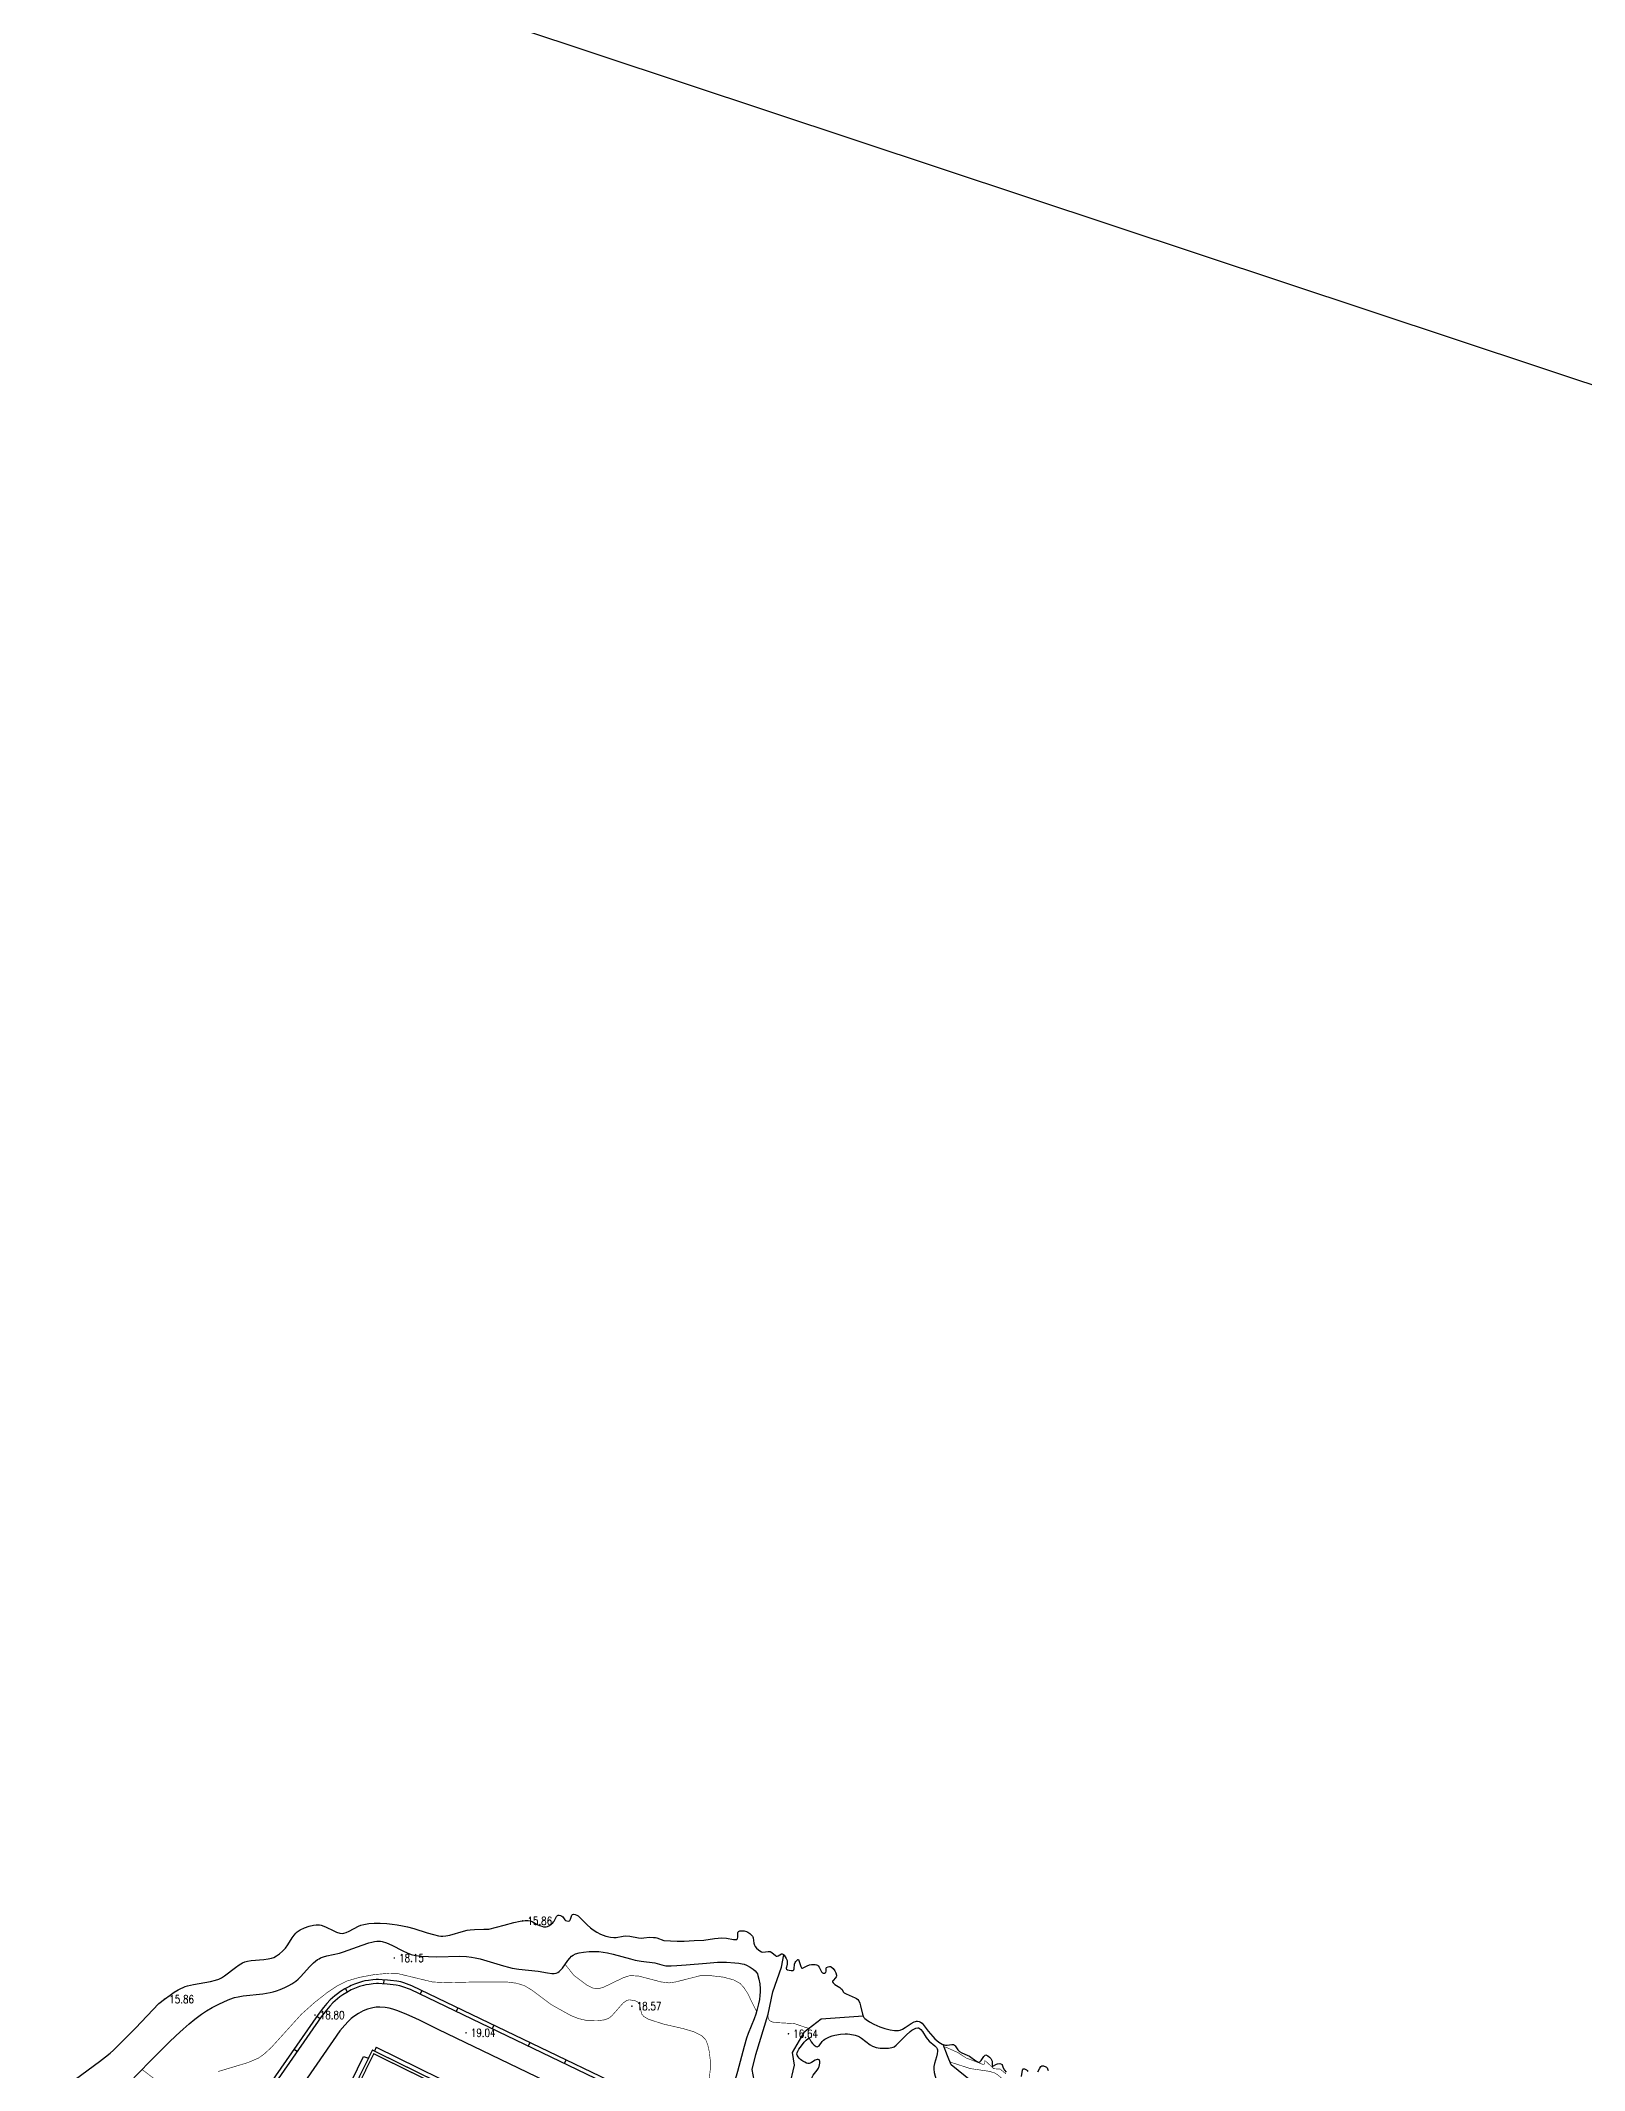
# Model space of a CAD drawing. Extents: x 404846 to 408477, y 3390929 to 3392894.
# Drawn here: x 407567 to 407760, y 3391817.5 to 3392071.1 of the extents above; entities that cross this region are included whole.
import ezdxf
from ezdxf.enums import TextEntityAlignment as Align

# ---------------------------------------------------------------- set-up
doc = ezdxf.new("R2010")
doc.units = 0
doc.header["$LTSCALE"] = 0.5
doc.layers.get('0').update_dxf_attribs({"linetype": 'CONTINUOUS'})
for name, color, linetype in [('DGX', 2, 'CONTINUOUS'), ('DMTZ', 3, 'CONTINUOUS'), ('GCD', 1, 'CONTINUOUS'), ('JMD', 6, 'CONTINUOUS'), ('SXSS', 5, 'CONTINUOUS'), ('ZBTZ', 3, 'CONTINUOUS'), ('作业范围', 7, 'CONTINUOUS')]:
    doc.layers.add(name, color=color, linetype=linetype)
doc.styles.add('HZ', font='rs.shx', dxfattribs={"width": 0.8, "bigfont": 'hztxt.shx'})
doc.linetypes.add('10411', pattern='A,2,[150,AAA.SHX,S=1,R=0,X=0,Y=1],2,[151,AAA.SHX,S=1,R=0,X=0,Y=3],1e-11', length=4)
doc.linetypes.add('10421', pattern='A,2,[150,AAA.SHX,S=0.5,R=0,X=0,Y=0.5],1e-11', length=2)
doc.linetypes.add('10422', pattern='A,0.75,[150,AAA.SHX,S=0.5,R=0,X=0,Y=0.5],1.5,[177,AAA.SHX,S=1,R=0,X=0,Y=0.4],0.75', length=3)
doc.linetypes.add('1161', pattern='A,0,[149,AAA.SHX,S=0.15,R=0,X=0,Y=0],-1.6', length=1.6)
doc.linetypes.add('443', pattern='A,5,[169,AAA.SHX,S=0.83,R=0,X=0,Y=0],5', length=10)

# ---------------------------------------------------------------- blocks, each defined once
blk = doc.blocks.new('GC200')
at = {"linetype": 'Continuous', "const_width": 0.2, "flags": 128}
blk.add_lwpolyline([(-0.1, 0, 1), (0.1, 0, 1)], format="xyb", close=True, dxfattribs=at)

msp = doc.modelspace()

# ---------------------------------------------------------------- linework, layer by layer
at = {"layer": 'DGX', "linetype": 'Continuous', "const_width": 0.075, "flags": 128}
for points, elevation in [([(407656.556, 3391824.821), (407655.431, 3391827.109), (407654.975, 3391827.808), (407654.496, 3391828.334), (407653.685, 3391828.778), (407652.402, 3391829.12), (407650.827, 3391829.304), (407649.485, 3391829.292), (407646.47, 3391828.526), (407645.609, 3391828.4), (407644.628, 3391828.519), (407641.851, 3391829.246), (407640.741, 3391829.319), (407639.887, 3391829.045), (407637.417, 3391827.853), (407636.822, 3391827.687), (407636.43, 3391827.671), (407635.994, 3391827.791), (407635.323, 3391828.132), (407633.723, 3391829.332), (407632.623, 3391830.719)], 18), ([(407589.247, 3391817.322), (407592.918, 3391818.425), (407594.27, 3391818.991), (407595.001, 3391819.508), (407595.924, 3391820.363), (407599.642, 3391824.47), (407601.254, 3391825.912), (407602.866, 3391827.182), (407604.172, 3391828.051), (407605.37, 3391828.642), (407606.888, 3391829.086), (407608.712, 3391829.428), (407610.38, 3391829.586), (407611.818, 3391829.536), (407616.049, 3391828.515), (407617.796, 3391828.428), (407621.248, 3391828.512), (407625.31, 3391828.517), (407626.55, 3391828.359), (407627.566, 3391828.042), (407628.446, 3391827.508), (407630.895, 3391825.679), (407633.311, 3391824.333), (407634.31, 3391823.934), (407635.212, 3391823.728), (407636.848, 3391823.692), (407637.512, 3391823.779), (407638.042, 3391823.954), (407638.475, 3391824.298), (407639.873, 3391825.886), (407640.358, 3391826.217), (407640.684, 3391826.285), (407641.39, 3391826.161), (407641.817, 3391825.936), (407641.94, 3391825.687), (407642.191, 3391824.518), (407642.448, 3391824.209), (407643.024, 3391823.862), (407644.946, 3391823.244), (407647.458, 3391822.67), (407648.678, 3391822.303), (407649.674, 3391821.817), (407650.209, 3391821.276), (407650.455, 3391820.653), (407650.635, 3391819.845), (407650.762, 3391818.802), (407650.789, 3391817.75), (407650.611, 3391816.22)], 18.5), ([(407657.959, 3391824.348), (407658.015, 3391824.022), (407658.156, 3391823.721), (407658.416, 3391823.549), (407658.814, 3391823.452), (407661.309, 3391823.308), (407662.752, 3391822.807), (407663.14, 3391822.726)], 16.5), ([(407680.13, 3391820.395), (407680.802, 3391820.104), (407681.697, 3391819.71), (407682.775, 3391819.003), (407684.063, 3391818.528), (407684.822, 3391818.219), (407685.042, 3391818.257), (407685.051, 3391818.615), (407685.11, 3391818.667), (407685.234, 3391818.586), (407686.204, 3391817.673), (407687.013, 3391817.622), (407687.737, 3391817.029)], 16), ([(407701.687, 3391812.419), (407700.718, 3391813.129), (407699.993, 3391813.506), (407697.998, 3391813.804), (407696.735, 3391814.704), (407696.052, 3391814.992), (407694.035, 3391815.496), (407693.225, 3391815.81), (407692.232, 3391816.401), (407691.808, 3391816.401), (407690.441, 3391815.965), (407690.018, 3391815.915), (407688.91, 3391816.271), (407687.591, 3391816.382), (407687.194, 3391816.497), (407686.623, 3391816.964), (407686.262, 3391817.164), (407685.667, 3391817.347), (407683.298, 3391817.686), (407680.963, 3391818.438), (407680.727, 3391818.558)], 16.5), ([(407579.739, 3391817.568), (407581.229, 3391816.447)], 18.5)]:
    msp.add_lwpolyline(points, dxfattribs=dict(at, elevation=elevation))
at = {"layer": 'DMTZ', "linetype": '10411', "flags": 128}
for points, elevation in [([(407567.102, 3391798.39), (407567.406, 3391800.189), (407567.641, 3391801.414), (407567.877, 3391802.438), (407568.116, 3391803.257), (407568.257, 3391803.647), (407568.398, 3391803.97), (407568.595, 3391804.356), (407568.986, 3391805.016), (407569.449, 3391805.704), (407570.047, 3391806.518), (407570.776, 3391807.441), (407573.076, 3391810.184), (407574.622, 3391811.993), (407576.538, 3391814.137), (407578.973, 3391816.771), (407581.166, 3391819.053), (407582.105, 3391820.002), (407583.061, 3391820.937), (407583.98, 3391821.809), (407584.863, 3391822.616), (407585.622, 3391823.28), (407586.346, 3391823.878), (407587.181, 3391824.504), (407587.777, 3391824.889), (407588.486, 3391825.304), (407589.255, 3391825.714), (407590.028, 3391826.088), (407590.699, 3391826.371), (407591.274, 3391826.565), (407591.763, 3391826.676), (407592.363, 3391826.772), (407594.826, 3391827.041), (407595.754, 3391827.181), (407596.127, 3391827.267), (407596.535, 3391827.395), (407597.012, 3391827.578), (407597.572, 3391827.822), (407598.062, 3391828.062), (407598.454, 3391828.278), (407598.703, 3391828.434), (407598.941, 3391828.611), (407599.236, 3391828.87), (407599.539, 3391829.169), (407600.726, 3391830.454), (407601.183, 3391830.911), (407601.429, 3391831.128), (407601.669, 3391831.31), (407601.855, 3391831.425), (407602.044, 3391831.515), (407602.402, 3391831.647), (407602.812, 3391831.764), (407604.402, 3391832.127), (407604.908, 3391832.263), (407605.51, 3391832.473), (407607.229, 3391833.127), (407608.102, 3391833.415), (407608.465, 3391833.511), (407608.81, 3391833.582), (407609.087, 3391833.619), (407609.344, 3391833.631), (407609.546, 3391833.618), (407609.764, 3391833.579), (407610.292, 3391833.409), (407610.976, 3391833.102), (407612.331, 3391832.406), (407612.884, 3391832.144), (407613.372, 3391831.962), (407613.924, 3391831.833), (407614.683, 3391831.733), (407615.561, 3391831.683), (407616.597, 3391831.676), (407619.466, 3391831.725), (407620.281, 3391831.698), (407620.92, 3391831.633), (407621.386, 3391831.544), (407622.014, 3391831.388), (407624.931, 3391830.525), (407625.525, 3391830.367), (407626.014, 3391830.257), (407626.821, 3391830.135), (407629.266, 3391829.859), (407630.437, 3391829.651), (407630.945, 3391829.584), (407631.25, 3391829.572), (407631.503, 3391829.6), (407631.701, 3391829.682), (407631.896, 3391829.823), (407632.088, 3391830.012), (407632.278, 3391830.237), (407632.969, 3391831.201), (407633.193, 3391831.491), (407633.415, 3391831.726), (407633.614, 3391831.873), (407633.938, 3391832.021), (407634.383, 3391832.147), (407634.937, 3391832.245), (407635.616, 3391832.313), (407636.366, 3391832.342), (407636.825, 3391832.321), (407637.387, 3391832.247), (407637.932, 3391832.144), (407638.61, 3391831.988), (407640.784, 3391831.404), (407641.386, 3391831.259), (407642.122, 3391831.133), (407643.83, 3391830.889)], 18.234), ([(407643.83, 3391830.889), (407644.708, 3391830.644), (407645.226, 3391830.539), (407645.52, 3391830.517), (407645.867, 3391830.518), (407646.585, 3391830.563), (407647.77, 3391830.675), (407650.302, 3391830.886), (407651.664, 3391830.971), (407652.793, 3391830.983), (407653.848, 3391830.927), (407654.318, 3391830.871), (407654.737, 3391830.791), (407654.985, 3391830.721), (407655.295, 3391830.595), (407655.756, 3391830.354), (407656.137, 3391830.107), (407656.397, 3391829.891), (407656.564, 3391829.684), (407656.652, 3391829.513), (407656.729, 3391829.318), (407656.851, 3391828.877), (407656.954, 3391828.299), (407657.02, 3391827.656), (407657.02, 3391827.281), (407656.979, 3391826.814), (407656.905, 3391826.319), (407656.796, 3391825.764), (407656.644, 3391825.133), (407656.468, 3391824.51), (407656.245, 3391823.892), (407655.5, 3391822.066), (407655.309, 3391821.499), (407655.001, 3391820.439), (407654.173, 3391817.315), (407654, 3391816.76), (407653.552, 3391815.473), (407653.366, 3391814.864), (407653.232, 3391814.291), (407653.184, 3391813.842), (407653.195, 3391813.619), (407653.24, 3391813.307), (407653.312, 3391812.972), (407653.403, 3391812.646), (407653.559, 3391812.236), (407653.665, 3391812.052), (407653.806, 3391811.868), (407653.977, 3391811.685), (407654.224, 3391811.461), (407654.499, 3391811.245), (407654.851, 3391810.999), (407655.269, 3391810.736), (407655.72, 3391810.479), (407656.093, 3391810.282), (407656.455, 3391810.12), (407656.928, 3391809.941), (407657.488, 3391809.761), (407658.033, 3391809.616), (407658.506, 3391809.52), (407658.954, 3391809.476), (407659.409, 3391809.47), (407659.801, 3391809.501), (407660.143, 3391809.573), (407660.375, 3391809.679), (407660.578, 3391809.875), (407660.775, 3391810.15), (407661.206, 3391810.831), (407661.446, 3391811.121), (407661.568, 3391811.215), (407662.12, 3391811.459), (407662.2, 3391811.518), (407662.312, 3391811.636), (407662.481, 3391811.889), (407662.631, 3391812.183), (407662.902, 3391812.788), (407663.208, 3391813.422), (407663.436, 3391813.976), (407663.57, 3391814.434), (407663.592, 3391814.609), (407663.587, 3391814.899), (407663.468, 3391815.855), (407663.444, 3391816.178), (407663.451, 3391816.417), (407663.495, 3391816.617), (407663.626, 3391816.85), (407664.138, 3391817.489), (407664.31, 3391817.753), (407664.354, 3391817.852), (407664.383, 3391817.947), (407664.447, 3391818.368), (407664.45, 3391818.588), (407664.431, 3391818.7), (407664.417, 3391818.729), (407664.368, 3391818.774), (407664.261, 3391818.813), (407664.135, 3391818.82), (407664.016, 3391818.801), (407663.889, 3391818.741), (407663.432, 3391818.44), (407663.264, 3391818.351), (407663.124, 3391818.317), (407662.973, 3391818.333), (407662.803, 3391818.383), (407662.573, 3391818.481), (407662.328, 3391818.614), (407662.224, 3391818.685), (407662.057, 3391818.828), (407661.892, 3391818.998), (407661.748, 3391819.177), (407661.644, 3391819.347), (407661.596, 3391819.487), (407661.617, 3391819.672), (407661.707, 3391819.884), (407661.843, 3391820.11), (407662.171, 3391820.553), (407662.519, 3391820.994), (407662.761, 3391821.254), (407662.986, 3391821.434), (407663.074, 3391821.466), (407663.109, 3391821.462), (407663.14, 3391821.44), (407663.206, 3391821.349), (407663.377, 3391821.04), (407663.547, 3391820.829), (407663.772, 3391820.611), (407663.999, 3391820.45), (407664.138, 3391820.405), (407664.224, 3391820.43), (407664.368, 3391820.554), (407664.769, 3391821.071), (407664.929, 3391821.237), (407665.084, 3391821.356), (407665.261, 3391821.465), (407665.663, 3391821.652), (407665.994, 3391821.767), (407666.338, 3391821.861), (407667.067, 3391821.996), (407667.64, 3391822.045), (407667.913, 3391822.038), (407668.234, 3391822.004), (407668.884, 3391821.876), (407669.149, 3391821.794), (407669.242, 3391821.754), (407669.437, 3391821.648), (407669.691, 3391821.476), (407670.738, 3391820.67), (407671.029, 3391820.496), (407671.154, 3391820.441), (407671.526, 3391820.332), (407672.02, 3391820.253), (407672.547, 3391820.223), (407673.055, 3391820.247), (407673.451, 3391820.315), (407673.618, 3391820.366), (407673.758, 3391820.429), (407674.017, 3391820.627), (407674.438, 3391821.036), (407675.268, 3391821.886), (407675.75, 3391822.326), (407675.953, 3391822.479), (407676.137, 3391822.589), (407676.452, 3391822.722), (407676.702, 3391822.785), (407676.798, 3391822.778), (407676.892, 3391822.741), (407677.076, 3391822.593), (407677.297, 3391822.308), (407677.755, 3391821.565), (407677.912, 3391821.348), (407678.143, 3391821.124), (407678.85, 3391820.525), (407679.033, 3391820.329), (407679.138, 3391820.157), (407679.169, 3391820.044), (407679.182, 3391819.873), (407679.142, 3391819.527), (407679.047, 3391819.143), (407678.801, 3391818.309), (407678.73, 3391817.97), (407678.722, 3391817.606), (407678.773, 3391817.189), (407678.873, 3391816.741), (407679.01, 3391816.289), (407679.173, 3391815.857), (407679.35, 3391815.47), (407679.509, 3391815.189), (407679.658, 3391814.987), (407679.859, 3391814.775), (407680.151, 3391814.518), (407680.482, 3391814.267), (407680.893, 3391813.99), (407681.359, 3391813.709), (407681.827, 3391813.455), (407682.258, 3391813.268), (407682.766, 3391813.094), (407683.378, 3391812.921), (407684.058, 3391812.757), (407684.75, 3391812.615), (407685.362, 3391812.51), (407685.893, 3391812.457), (407686.876, 3391812.442), (407689.176, 3391812.499)], 17.844)]:
    msp.add_lwpolyline(points, dxfattribs=dict(at, elevation=elevation))
at = {"layer": 'DMTZ', "linetype": '10421', "elevation": 18.936, "flags": 128}
msp.add_lwpolyline([(407655.025, 3391804.106), (407635.705, 3391813.444), (407616.748, 3391822.583), (407614.425, 3391823.731), (407613.505, 3391824.169), (407612.838, 3391824.459), (407611.706, 3391824.908), (407611.098, 3391825.122), (407610.637, 3391825.25), (407610.127, 3391825.328), (407609.464, 3391825.371), (407608.993, 3391825.361), (407608.586, 3391825.295), (407607.929, 3391825.111), (407607.382, 3391824.903), (407606.775, 3391824.579), (407606.195, 3391824.21), (407605.865, 3391823.945), (407605.506, 3391823.591), (407605.074, 3391823.117), (407604.474, 3391822.417), (407592.224, 3391804.651), (407580.568, 3391787.874), (407580.271, 3391787.447)], dxfattribs=at)
at = {"layer": 'JMD', "linetype": '443', "const_width": 0.15, "flags": 128}
for points, elevation in [([(407589.433, 3391781.109), (407608.037, 3391818.983), (407608.193, 3391819.299), (407608.536, 3391819.998), (407608.642, 3391819.946), (407608.786, 3391819.876), (407648.209, 3391800.513), (407637.453, 3391778.445), (407629.258, 3391761.631), (407589.433, 3391781.109)], 21.797), ([(407629.101, 3391762.087), (407636.395, 3391777.051), (407640.423, 3391785.314), (407647.755, 3391800.357), (407608.692, 3391819.542), (407589.903, 3391781.228), (407629.101, 3391762.087)], 21.75)]:
    msp.add_lwpolyline(points, close=True, dxfattribs=dict(at, elevation=elevation))
at = {"layer": 'SXSS', "linetype": 'Continuous'}
for p, q in [((407609.945, 3391828.782), (407609.908, 3391828.283)), ((407605.148, 3391827.681), (407605.388, 3391827.243)), ((407614.71, 3391827.438), (407614.493, 3391826.987)), ((407619.216, 3391825.271), (407618.999, 3391824.821)), ((407601.589, 3391824.236), (407602, 3391823.951)), ((407623.722, 3391823.105), (407623.506, 3391822.654)), ((407628.229, 3391820.938), (407628.012, 3391820.488)), ((407598.737, 3391820.13), (407599.147, 3391819.844)), ((407632.735, 3391818.772), (407632.518, 3391818.321))]:
    msp.add_line(p, q, dxfattribs=at)
at = {"layer": 'SXSS', "linetype": 'Continuous', "elevation": 15.855, "flags": 128}
for points in [[(407578.897, 3391822.755), (407581.818, 3391825.835), (407582.537, 3391826.359), (407583.256, 3391826.882), (407583.765, 3391827.224), (407584.252, 3391827.522), (407584.577, 3391827.698), (407584.886, 3391827.843), (407585.122, 3391827.933), (407585.427, 3391828.025), (407586.179, 3391828.193), (407588.299, 3391828.576), (407588.902, 3391828.727), (407589.337, 3391828.878), (407589.664, 3391829.041), (407590.042, 3391829.286), (407591.402, 3391830.329), (407591.872, 3391830.664), (407592.269, 3391830.904), (407592.585, 3391831.045), (407592.927, 3391831.135), (407593.374, 3391831.205), (407594.95, 3391831.33), (407595.485, 3391831.392), (407595.911, 3391831.479), (407596.227, 3391831.591), (407596.522, 3391831.763), (407596.907, 3391832.052), (407597.286, 3391832.383), (407597.645, 3391832.744), (407597.952, 3391833.146), (407598.518, 3391834.052), (407598.733, 3391834.369), (407598.946, 3391834.629), (407599.118, 3391834.784), (407599.508, 3391835.039), (407600.038, 3391835.288), (407600.616, 3391835.485), (407601.185, 3391835.615), (407601.5, 3391835.654), (407601.736, 3391835.661), (407601.907, 3391835.648), (407602.136, 3391835.597), (407602.646, 3391835.402), (407603.691, 3391834.892), (407604.061, 3391834.729), (407604.45, 3391834.602), (407604.747, 3391834.569), (407604.961, 3391834.603), (407605.251, 3391834.701), (407605.619, 3391834.873), (407606.773, 3391835.483), (407607.067, 3391835.596), (407607.455, 3391835.702), (407608.075, 3391835.803), (407608.747, 3391835.851), (407609.507, 3391835.852), (407610.339, 3391835.804), (407610.999, 3391835.736), (407611.639, 3391835.648), (407612.291, 3391835.537), (407612.928, 3391835.407), (407613.697, 3391835.208), (407615.388, 3391834.655), (407616.149, 3391834.43), (407616.808, 3391834.284), (407617.085, 3391834.246), (407617.339, 3391834.232), (407617.727, 3391834.263), (407618.226, 3391834.364), (407619.91, 3391834.848), (407620.39, 3391834.97), (407620.772, 3391835.036), (407621.285, 3391835.087), (407622.439, 3391835.126), (407623.068, 3391835.117), (407625.004, 3391835.632), (407626.23, 3391835.938), (407627.001, 3391836.103), (407627.627, 3391836.191), (407627.998, 3391836.202), (407628.259, 3391836.166), (407628.497, 3391836.065), (407629.131, 3391835.698), (407629.411, 3391835.575), (407629.692, 3391835.48), (407629.921, 3391835.423), (407630.127, 3391835.394), (407630.263, 3391835.4), (407630.421, 3391835.446), (407630.65, 3391835.563), (407630.876, 3391835.72), (407631.072, 3391835.893), (407631.184, 3391836.019), (407631.247, 3391836.116), (407631.537, 3391836.68), (407631.608, 3391836.777), (407631.683, 3391836.842), (407631.764, 3391836.868), (407631.871, 3391836.863), (407632.06, 3391836.817), (407632.229, 3391836.745), (407632.356, 3391836.64), (407632.6, 3391836.288), (407632.684, 3391836.198), (407632.823, 3391836.138), (407633.065, 3391836.124), (407633.16, 3391836.142), (407633.23, 3391836.196), (407633.311, 3391836.349), (407633.476, 3391836.852), (407633.555, 3391836.945), (407633.669, 3391836.972), (407633.87, 3391836.941), (407634.104, 3391836.855), (407634.251, 3391836.781), (407634.908, 3391836.103), (407635.383, 3391835.639), (407635.779, 3391835.285), (407636.137, 3391835.014), (407636.575, 3391834.754), (407637.063, 3391834.503), (407637.373, 3391834.371), (407637.73, 3391834.253), (407638.282, 3391834.119), (407638.713, 3391834.067), (407638.989, 3391834.09), (407639.865, 3391834.26), (407640.195, 3391834.295), (407640.694, 3391834.251), (407641.792, 3391834.043), (407642.132, 3391833.999), (407642.442, 3391834.012), (407643.181, 3391834.104), (407643.659, 3391834.087), (407643.912, 3391834.06), (407644.103, 3391834.016), (407644.983, 3391833.683)], [(407644.983, 3391833.683), (407646.615, 3391833.627), (407647.492, 3391833.628), (407648.76, 3391833.679), (407649.959, 3391833.747), (407651.287, 3391833.948), (407651.747, 3391833.994), (407652.191, 3391834.016), (407652.793, 3391833.991), (407653.689, 3391833.827), (407653.857, 3391833.811), (407654, 3391833.816), (407654.074, 3391833.835), (407654.127, 3391833.869), (407654.174, 3391833.966), (407654.197, 3391834.118), (407654.231, 3391834.659), (407654.269, 3391834.79), (407654.312, 3391834.844), (407654.38, 3391834.883), (407654.469, 3391834.908), (407654.691, 3391834.926), (407654.999, 3391834.901), (407655.311, 3391834.832), (407655.477, 3391834.755), (407655.711, 3391834.585), (407655.922, 3391834.381), (407656.039, 3391834.23), (407656.085, 3391834.148), (407656.127, 3391834.016), (407656.221, 3391833.354), (407656.292, 3391833.115), (407656.4, 3391832.939), (407656.549, 3391832.758), (407656.787, 3391832.533), (407656.976, 3391832.395), (407657.158, 3391832.297), (407657.349, 3391832.252), (407658.008, 3391832.323), (407658.16, 3391832.323), (407658.245, 3391832.307), (407658.445, 3391832.196), (407658.935, 3391831.809), (407659.035, 3391831.755), (407659.128, 3391831.73), (407659.259, 3391831.766), (407659.683, 3391832.032), (407659.77, 3391832.041), (407659.913, 3391831.961), (407659.961, 3391831.909), (407660.009, 3391831.858), (407660.146, 3391831.661), (407660.261, 3391831.445), (407660.362, 3391831.197), (407660.399, 3391830.976), (407660.399, 3391830.747), (407660.28, 3391830.373), (407660.252, 3391830.229), (407660.256, 3391830.192), (407660.297, 3391830.127), (407660.428, 3391830.043), (407660.612, 3391829.98), (407660.877, 3391829.933), (407661.045, 3391829.93), (407661.15, 3391829.962), (407661.194, 3391830.018), (407661.237, 3391830.149), (407661.312, 3391830.758), (407661.375, 3391830.958), (407661.46, 3391831.078), (407661.574, 3391831.203), (407661.728, 3391831.317), (407661.782, 3391831.307), (407661.855, 3391831.201), (407662.091, 3391830.438), (407662.164, 3391830.291), (407662.22, 3391830.244), (407662.292, 3391830.242), (407662.385, 3391830.272), (407662.896, 3391830.552), (407663.191, 3391830.648), (407663.422, 3391830.689), (407663.661, 3391830.707), (407663.887, 3391830.699), (407664.036, 3391830.672), (407664.158, 3391830.625), (407664.266, 3391830.533), (407664.371, 3391830.368), (407664.574, 3391829.953), (407664.683, 3391829.769), (407664.802, 3391829.644), (407664.89, 3391829.611), (407665.077, 3391829.634), (407665.185, 3391829.679), (407665.211, 3391829.707), (407665.244, 3391829.852), (407665.249, 3391830.222), (407665.278, 3391830.305), (407665.313, 3391830.34), (407665.491, 3391830.427), (407665.675, 3391830.467), (407665.785, 3391830.449), (407665.901, 3391830.387), (407666.129, 3391830.181), (407666.348, 3391829.901), (407666.465, 3391829.659), (407666.536, 3391829.378), (407666.535, 3391829.238), (407666.493, 3391829.139), (407666.415, 3391829.032), (407666.124, 3391828.709), (407666.064, 3391828.616), (407666.047, 3391828.534), (407666.112, 3391828.402), (407666.321, 3391828.217), (407666.954, 3391827.818), (407667.106, 3391827.706), (407667.199, 3391827.599), (407667.421, 3391827.247), (407667.523, 3391827.176), (407667.751, 3391827.048), (407668.876, 3391826.551), (407669.069, 3391826.439), (407669.222, 3391826.319), (407669.351, 3391826.15), (407669.466, 3391825.874), (407669.555, 3391825.542), (407669.783, 3391824.493), (407669.867, 3391824.259), (407669.982, 3391824.069), (407670.084, 3391823.955), (407670.253, 3391823.807), (407670.672, 3391823.527), (407671.206, 3391823.245), (407671.952, 3391822.908), (407672.578, 3391822.684), (407673.25, 3391822.516), (407673.801, 3391822.439), (407674.053, 3391822.43), (407674.279, 3391822.446), (407674.496, 3391822.499), (407674.795, 3391822.635), (407675.117, 3391822.827), (407675.888, 3391823.329), (407676.244, 3391823.521), (407676.428, 3391823.588), (407676.554, 3391823.612), (407676.69, 3391823.609), (407676.884, 3391823.562), (407677.037, 3391823.499), (407677.25, 3391823.382), (407678.015, 3391822.364), (407678.576, 3391821.694), (407678.83, 3391821.426), (407679.083, 3391821.188), (407679.337, 3391820.985), (407679.539, 3391820.851), (407679.741, 3391820.744), (407679.892, 3391820.684), (407680.193, 3391820.62), (407680.394, 3391820.621), (407680.971, 3391820.715), (407681.112, 3391820.714), (407681.196, 3391820.688), (407681.289, 3391820.62), (407681.381, 3391820.521), (407681.728, 3391820.029), (407681.807, 3391819.938), (407681.922, 3391819.845), (407682.214, 3391819.679), (407682.9, 3391819.384), (407683.158, 3391819.257), (407683.341, 3391819.137), (407683.961, 3391818.671), (407684.128, 3391818.57), (407684.277, 3391818.507), (407684.401, 3391818.495), (407684.51, 3391818.561), (407684.633, 3391818.717), (407684.954, 3391819.203), (407685.123, 3391819.381), (407685.214, 3391819.412), (407685.315, 3391819.381), (407685.486, 3391819.278), (407685.671, 3391819.133), (407685.832, 3391818.947), (407685.936, 3391818.778), (407686.008, 3391818.607), (407686.03, 3391818.501), (407685.996, 3391818.105), (407686.004, 3391817.995), (407686.024, 3391817.982), (407686.098, 3391817.997), (407686.532, 3391818.242), (407686.692, 3391818.3), (407686.985, 3391818.31), (407687.187, 3391818.26), (407687.246, 3391818.209), (407687.27, 3391818.167), (407687.388, 3391817.773), (407687.551, 3391817.48), (407687.759, 3391817.229)], [(407565.358, 3391811.262), (407567.997, 3391813.661), (407569.239, 3391814.727), (407570.632, 3391815.799), (407574.408, 3391818.58), (407575.163, 3391819.159), (407575.746, 3391819.632), (407576.174, 3391820.013), (407576.723, 3391820.543), (407578.897, 3391822.755)], [(407689.672, 3391816.714), (407689.791, 3391817.509), (407689.848, 3391817.635), (407689.902, 3391817.673), (407689.939, 3391817.676), (407690.04, 3391817.659), (407690.217, 3391817.59), (407690.32, 3391817.531), (407690.39, 3391817.467), (407690.465, 3391817.314)], [(407691.712, 3391817.298), (407691.955, 3391817.743), (407692.1, 3391817.947), (407692.219, 3391818.025), (407692.307, 3391818.033), (407692.418, 3391818.018), (407692.713, 3391817.916), (407692.805, 3391817.862), (407692.87, 3391817.799), (407692.947, 3391817.643), (407693.006, 3391817.457)]]:
    msp.add_lwpolyline(points, dxfattribs=at)
at = {"layer": 'SXSS', "linetype": '10422', "elevation": 22.671, "flags": 128}
msp.add_lwpolyline([(407655.049, 3391807.488), (407613.285, 3391827.568), (407612.316, 3391827.917), (407611.949, 3391828.03), (407611.514, 3391828.111), (407610.731, 3391828.214), (407610.373, 3391828.249), (407609.74, 3391828.296), (407609.295, 3391828.316), (407609.042, 3391828.313), (407608.615, 3391828.28), (407608.111, 3391828.217), (407607.701, 3391828.147), (407607.41, 3391828.077), (407606.937, 3391827.933), (407606.479, 3391827.772), (407606.091, 3391827.615), (407605.878, 3391827.512), (407605.334, 3391827.213), (407604.828, 3391826.904), (407604.464, 3391826.651), (407604.177, 3391826.418), (407603.602, 3391825.902), (407603.189, 3391825.484), (407602.787, 3391825), (407602.14, 3391824.152), (407588.536, 3391804.57), (407575.453, 3391785.76), (407575.405, 3391785.69)], dxfattribs=at)
at = {"layer": 'SXSS', "color": 7, "linetype": 'Continuous', "elevation": 22.671, "flags": 128}
msp.add_lwpolyline([(407655.266, 3391807.939), (407613.478, 3391828.03), (407612.474, 3391828.391), (407612.069, 3391828.516), (407611.593, 3391828.605), (407610.788, 3391828.711), (407610.416, 3391828.747), (407609.77, 3391828.795), (407609.304, 3391828.816), (407609.02, 3391828.813), (407608.565, 3391828.778), (407608.038, 3391828.712), (407607.6, 3391828.637), (407607.279, 3391828.56), (407606.781, 3391828.408), (407606.302, 3391828.24), (407605.888, 3391828.072), (407605.649, 3391827.956), (407605.083, 3391827.646), (407604.555, 3391827.323), (407604.163, 3391827.051), (407603.852, 3391826.798), (407603.257, 3391826.264), (407602.818, 3391825.82), (407602.396, 3391825.311), (407601.736, 3391824.447), (407588.125, 3391804.855)], dxfattribs=at)
at = {"layer": 'ZBTZ', "linetype": '1161', "flags": 128}
for points, elevation in [([(407669.867, 3391824.259), (407664.621, 3391823.883), (407662.485, 3391822.213), (407661.002, 3391819.714), (407661.252, 3391818.137), (407660.626, 3391815.462), (407660.046, 3391814.712), (407659.648, 3391814.542), (407657.581, 3391815.07), (407656.268, 3391816.252), (407655.995, 3391817.559), (407656.458, 3391819.449), (407657.997, 3391824.473), (407658.586, 3391827.29), (407659.693, 3391830.349), (407659.961, 3391831.909)], 16.689), ([(407608.995, 3391820.361), (407608.786, 3391819.876)], 18.416), ([(407608.995, 3391820.361), (407622.205, 3391813.874), (407648.974, 3391800.688), (407640.433, 3391783.123), (407640.905, 3391782.898), (407641.729, 3391784.372), (407643.259, 3391783.57), (407642.497, 3391782.148)], 18.884), ([(407689.176, 3391812.499), (407686.634, 3391813.755), (407683.519, 3391816.017), (407680.879, 3391818.169), (407680.445, 3391819.283), (407679.892, 3391820.684)], 16.906), ([(407638.026, 3391778.166), (407629.554, 3391760.877), (407596.13, 3391777.168), (407588.831, 3391780.994), (407607.42, 3391819.186)], 18.672), ([(407607.42, 3391819.186), (407608.037, 3391818.983)], 18.463)]:
    msp.add_lwpolyline(points, dxfattribs=dict(at, elevation=elevation))
at = {"layer": '作业范围'}
msp.add_lwpolyline([(408477.137, 3391790.398), (408067.337, 3390929.379), (404846.358, 3391888.38), (405152.269, 3392894.287)], close=True, dxfattribs=at)

# ---------------------------------------------------------------- block references
at = {"layer": 'GCD', "linetype": 'Continuous'}
ref = msp.add_blockref('GC200', (407627.314, 3391836.147, 15.855), dxfattribs=dict(at, xscale=0.5, yscale=0.5, zscale=0.5))
ref.add_attrib('height', '15.86', dxfattribs={"linetype": 'Continuous', "height": 1, "style": 'HZ', "width": 0.8}).set_placement((407627.914, 3391836.147, 15.855), align=Align.MIDDLE_LEFT)
ref = msp.add_blockref('GC200', (407611.267, 3391831.507, 18.153), dxfattribs=dict(at, xscale=0.5, yscale=0.5, zscale=0.5))
ref.add_attrib('height', '18.15', dxfattribs={"linetype": 'Continuous', "height": 1, "style": 'HZ', "width": 0.8}).set_placement((407611.867, 3391831.507, 18.153), align=Align.MIDDLE_LEFT)
ref = msp.add_blockref('GC200', (407582.537, 3391826.359, 15.855), dxfattribs=dict(at, xscale=0.5, yscale=0.5, zscale=0.5))
ref.add_attrib('height', '15.86', dxfattribs={"linetype": 'Continuous', "height": 1, "style": 'HZ', "width": 0.8}).set_placement((407583.137, 3391826.359, 15.855), align=Align.MIDDLE_LEFT)
ref = msp.add_blockref('GC200', (407640.973, 3391825.49, 18.572), dxfattribs=dict(at, xscale=0.5, yscale=0.5, zscale=0.5))
ref.add_attrib('height', '18.57', dxfattribs={"linetype": 'Continuous', "height": 1, "style": 'HZ', "width": 0.8}).set_placement((407641.573, 3391825.49, 18.572), align=Align.MIDDLE_LEFT)
ref = msp.add_blockref('GC200', (407601.358, 3391824.379, 18.8), dxfattribs=dict(at, xscale=0.5, yscale=0.5, zscale=0.5))
ref.add_attrib('height', '18.80', dxfattribs={"linetype": 'Continuous', "height": 1, "style": 'HZ', "width": 0.8}).set_placement((407601.958, 3391824.379, 18.8), align=Align.MIDDLE_LEFT)
ref = msp.add_blockref('GC200', (407620.234, 3391822.162, 19.044), dxfattribs=dict(at, xscale=0.5, yscale=0.5, zscale=0.5))
ref.add_attrib('height', '19.04', dxfattribs={"linetype": 'Continuous', "height": 1, "style": 'HZ', "width": 0.8}).set_placement((407620.834, 3391822.162, 19.044), align=Align.MIDDLE_LEFT)
ref = msp.add_blockref('GC200', (407660.54, 3391822.041, 16.64), dxfattribs=dict(at, xscale=0.5, yscale=0.5, zscale=0.5))
ref.add_attrib('height', '16.64', dxfattribs={"linetype": 'Continuous', "height": 1, "style": 'HZ', "width": 0.8}).set_placement((407661.14, 3391822.041, 16.64), align=Align.MIDDLE_LEFT)

doc.saveas('drawing.dxf')
